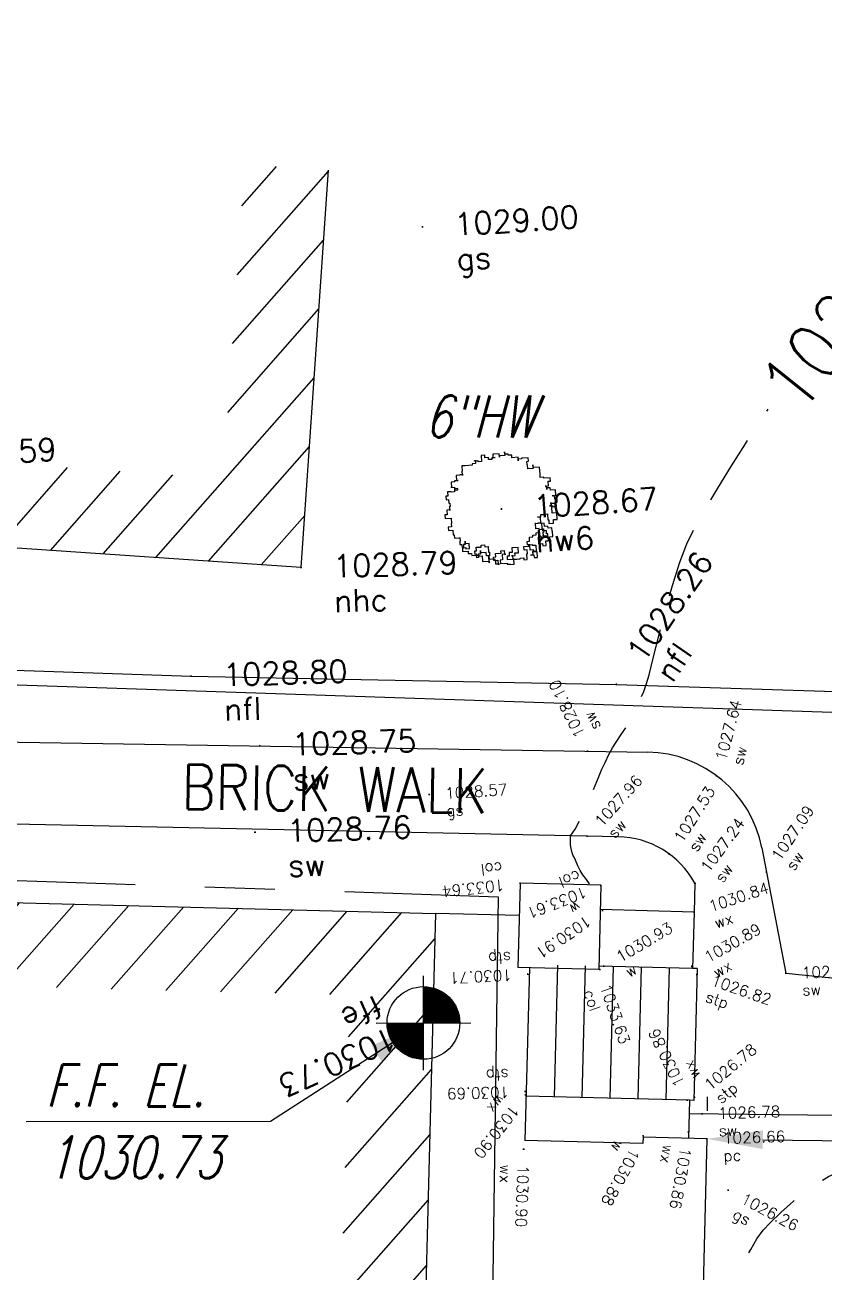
# Model space of a CAD drawing. Extents: x 1086 to 1385, y 787 to 1056.
# Drawn here: x 1258.09 to 1286.67, y 892.71 to 937.33 of the extents above; entities that cross this region are included whole.
import ezdxf

# ---------------------------------------------------------------- set-up
doc = ezdxf.new("R2010")
doc.units = 0
doc.header["$LTSCALE"] = 20
doc.header["$MEASUREMENT"] = 0
doc.header["$PDMODE"] = 2
doc.header["$PDSIZE"] = 0.025
for name, pattern in [('CENTER2', [1.125, 0.75, -0.125, 0.125, -0.125]), ('HIDDEN2', [0.1875, 0.125, -0.0625]), ('HIDDENX2', [0.75, 0.5, -0.25])]:
    doc.linetypes.add(name, pattern=pattern)
doc.layers.get('0').update_dxf_attribs({"linetype": 'CONTINUOUS'})
for name, color, linetype in [('BSL', 1, 'CENTER2'), ('CONC', 8, 'CONTINUOUS'), ('CONT-LBLS', 2, 'HIDDENX2'), ('CONT-MNR', 35, 'HIDDEN2'), ('DESC', 2, 'CONTINUOUS'), ('ELEV', 6, 'CONTINUOUS'), ('FNCE', 1, 'FENCELINE3'), ('HATCH', 1, 'CONTINUOUS'), ('HOUSE', 7, 'CONTINUOUS'), ('PL', 5, 'CONTINUOUS'), ('PTS', 2, 'CONTINUOUS'), ('PTS-GS', 6, 'CONTINUOUS'), ('PTS-TREES', 1, 'CONTINUOUS'), ('TEXTM', 2, 'CONTINUOUS'), ('TIES', 6, 'CONTINUOUS'), ('TREE-LBLS', 1, 'CONTINUOUS'), ('TREES', 84, 'CONTINUOUS'), ('WALL', 191, 'CONTINUOUS')]:
    doc.layers.add(name, color=color, linetype=linetype)
doc.styles.add('L100', font='simplex.shx', dxfattribs={"width": 0.85, "height": 2})
doc.styles.add('L60', font='simplex.shx', dxfattribs={"width": 0.75, "oblique": 15, "height": 1.5})
doc.styles.add('L80', font='simplex.shx', dxfattribs={"width": 0.85, "height": 1.6})
doc.styles.add('S6', font='SIMPLEX', dxfattribs={"height": 0.083333})
doc.styles.get("Standard").update_dxf_attribs({"font": 'ROMANS'})
doc.linetypes.add('FENCELINE3', pattern='A,0.09,-0.09,["X",STANDARD,S=0.05,R=0,X=-0.065,Y=-0.017],0', length=0.18)
doc.dimstyles.get("Standard").update_dxf_attribs({"dimtxt": 0.18, "dimasz": 0.18, "dimexe": 0.18, "dimexo": 0.0625, "dimgap": 0.09, "dimtad": 0, "dimtih": 1, "dimtoh": 1, "dimdec": 4, "dimzin": 0, "dimtxsty": 'STANDARD', "dimcen": 0.09, "dimazin": 3, "dimtfac": 1, "dimtdec": 4, "dimtofl": 0, "dimtmove": 0, "dimatfit": 3, "dimtolj": 1, "dimtzin": 0})
pattern_1 = [(48.65011, (-3558.6514, -1556.3679), (-1.1260337, 0.9909834), [])]

# ---------------------------------------------------------------- blocks, each defined once
blk = doc.blocks.new('POINT')
blk.add_point((0, 0))
at = {"layer": 'DESC', "style": 'S6'}
blk.add_attdef('DESC', (0.1191, -0.1698), '', height=0.0833, dxfattribs=at)
at = {"layer": 'ELEV', "style": 'S6'}
blk.add_attdef('ELEV', (0.1191, -0.0403), '', height=0.0833, dxfattribs=at)
blk = doc.blocks.new('CG_T30')
for p, q in [((-0.0516, 0.113), (-0.0516, 0.1053)), ((-0.03, 0.1225), (-0.0378, 0.1225)), ((-0.0378, 0.1225), (-0.0378, 0.1087)), ((-0.03, 0.1165), (-0.03, 0.1225)), ((-0.0223, 0.1165), (-0.03, 0.1165)), ((-0.0223, 0.1121), (-0.0223, 0.1165)), ((-0.0145, 0.1121), (-0.0223, 0.1121)), ((-0.0068, 0.1156), (-0.0145, 0.1156)), ((-0.0145, 0.1156), (-0.0145, 0.1121)), ((0.0027, 0.1233), (-0.012, 0.1233)), ((-0.012, 0.1233), (-0.012, 0.1233)), ((-0.012, 0.1233), (-0.012, 0.1156)), ((-0.012, 0.1156), (-0.0068, 0.1156)), ((0.0027, 0.1156), (0.0027, 0.1233)), ((0.0148, 0.119), (0.0027, 0.119)), ((0.0027, 0.119), (0.0027, 0.1156)), ((0.0148, 0.1217), (0.0148, 0.1268)), ((0.0148, 0.1268), (0.0148, 0.119)), ((0.0226, 0.1217), (0.0148, 0.1217)), ((0.0226, 0.119), (0.0226, 0.1217)), ((0.0303, 0.119), (0.0226, 0.119)), ((0.0303, 0.113), (0.0303, 0.119)), ((0.0441, 0.113), (0.0303, 0.113)), ((0.0441, 0.1053), (0.0441, 0.113)), ((-0.0826, 0.0897), (-0.0835, 0.0897)), ((-0.0835, 0.0897), (-0.0835, 0.0819)), ((-0.0749, 0.1017), (-0.0826, 0.1017)), ((-0.0826, 0.1017), (-0.0826, 0.0897)), ((-0.0671, 0.1017), (-0.0749, 0.1017)), ((-0.0749, 0.1017), (-0.0749, 0.1017)), ((-0.0594, 0.1017), (-0.0671, 0.1017)), ((-0.0671, 0.1017), (-0.0671, 0.1017)), ((-0.0516, 0.1053), (-0.0594, 0.1053)), ((-0.0594, 0.1053), (-0.0594, 0.1017)), ((-0.0534, 0.1113), (-0.0542, 0.1113)), ((-0.0542, 0.1113), (-0.0542, 0.1113)), ((-0.0534, 0.1104), (-0.0534, 0.1113)), ((-0.0455, 0.1104), (-0.0534, 0.1104)), ((-0.0516, 0.1053), (-0.0516, 0.1053)), ((-0.0455, 0.1087), (-0.0455, 0.1104)), ((-0.0378, 0.1087), (-0.0455, 0.1087)), ((-0.0378, 0.1087), (-0.0378, 0.1087)), ((0.0518, 0.1087), (0.0441, 0.1087)), ((0.0441, 0.1087), (0.0441, 0.1053)), ((0.0665, 0.1104), (0.0518, 0.1104)), ((0.0518, 0.1104), (0.0518, 0.1087)), ((0.0631, 0.0949), (0.0631, 0.1026)), ((0.0631, 0.1026), (0.0665, 0.1026)), ((0.0639, 0.0949), (0.0631, 0.0949)), ((0.0639, 0.0862), (0.0639, 0.0949)), ((0.076, 0.0862), (0.0639, 0.0862)), ((0.0665, 0.1026), (0.0665, 0.1104)), ((0.076, 0.088), (0.076, 0.094)), ((0.076, 0.094), (0.076, 0.0862)), ((0.0907, 0.088), (0.076, 0.088)), ((0.0907, 0.0802), (0.0907, 0.088)), ((-0.1008, 0.0673), (-0.1085, 0.0673)), ((-0.1085, 0.0673), (-0.1085, 0.0552)), ((-0.093, 0.0698), (-0.1008, 0.0698)), ((-0.1008, 0.0698), (-0.1008, 0.0673)), ((-0.0887, 0.0811), (-0.0964, 0.0811)), ((-0.0964, 0.0811), (-0.0964, 0.0698)), ((-0.0964, 0.0698), (-0.093, 0.0698)), ((-0.0809, 0.0819), (-0.0887, 0.0819)), ((-0.0887, 0.0819), (-0.0887, 0.0811)), ((-0.0835, 0.0819), (-0.0809, 0.0819)), ((0.0907, 0.0725), (0.0907, 0.0802)), ((0.0907, 0.0802), (0.0907, 0.0802)), ((0.0907, 0.0647), (0.0907, 0.0725)), ((0.0907, 0.0725), (0.0907, 0.0725)), ((0.0984, 0.0647), (0.0907, 0.0647)), ((0.0907, 0.0647), (0.0907, 0.0647)), ((0.0984, 0.0629), (0.0984, 0.0647)), ((0.1131, 0.0629), (0.0984, 0.0629)), ((0.1131, 0.0552), (0.1131, 0.0629)), ((-0.118, 0.0362), (-0.1223, 0.0362)), ((-0.1223, 0.0362), (-0.1223, 0.0284)), ((-0.1223, 0.0284), (-0.1171, 0.0284)), ((-0.1102, 0.0457), (-0.118, 0.0457)), ((-0.118, 0.0457), (-0.118, 0.0362)), ((-0.1171, 0.0284), (-0.1171, 0.0206)), ((-0.1085, 0.0552), (-0.1102, 0.0552)), ((-0.1102, 0.0552), (-0.1024, 0.0552)), ((-0.1102, 0.0448), (-0.1102, 0.0457)), ((-0.1024, 0.0448), (-0.1102, 0.0448)), ((-0.1024, 0.0552), (-0.1024, 0.0491)), ((-0.0947, 0.0517), (-0.1024, 0.0517)), ((-0.1024, 0.0517), (-0.1024, 0.0448)), ((-0.1024, 0.0491), (-0.0947, 0.0491)), ((-0.0947, 0.0491), (-0.0947, 0.0517)), ((0.1036, 0.0448), (0.1001, 0.0448)), ((0.1001, 0.0448), (0.1079, 0.0448)), ((0.1036, 0.037), (0.1036, 0.0448)), ((0.1114, 0.0406), (0.1036, 0.0406)), ((0.1036, 0.0406), (0.1036, 0.037)), ((0.1079, 0.0448), (0.1079, 0.0552)), ((0.1079, 0.0552), (0.1131, 0.0552)), ((0.1114, 0.0354), (0.1114, 0.0406)), ((0.1226, 0.0354), (0.1114, 0.0354)), ((0.1226, 0.0224), (0.1226, 0.0354)), ((-0.1145, 0.0051), (-0.1223, 0.0051)), ((-0.1223, 0.0051), (-0.1223, -0.0052)), ((-0.1171, 0.0206), (-0.1145, 0.0206)), ((-0.1145, 0.0129), (-0.1163, 0.0129)), ((-0.1163, 0.0129), (-0.1163, 0.0051)), ((-0.1163, 0.0051), (-0.1145, 0.0051)), ((-0.1145, 0.0206), (-0.1145, 0.0129)), ((0.1105, 0), (0.1071, 0)), ((0.1071, 0), (0.1148, 0)), ((0.1105, 0.0051), (0.1105, 0.0078)), ((0.1105, 0.0078), (0.1105, 0)), ((0.1182, 0.0051), (0.1105, 0.0051)), ((0.1123, -0.0026), (0.1123, 0.0051)), ((0.1123, 0.0051), (0.1182, 0.0051)), ((0.12, 0.0224), (0.1148, 0.0224)), ((0.1148, 0.0224), (0.1226, 0.0224)), ((0.1148, 0), (0.1148, -0.0026)), ((0.12, 0.0146), (0.12, 0.0224)), ((0.1251, 0.0146), (0.12, 0.0146)), ((0.1226, -0.0026), (0.1226, 0.0069)), ((0.1226, 0.0069), (0.1251, 0.0069)), ((0.1251, 0.0069), (0.1251, 0.0146)), ((-0.1223, -0.0052), (-0.1275, -0.0052)), ((-0.1275, -0.0052), (-0.1275, -0.013)), ((-0.1275, -0.013), (-0.1137, -0.013)), ((-0.1137, -0.025), (-0.1145, -0.025)), ((-0.1145, -0.025), (-0.1145, -0.0328)), ((-0.1137, -0.013), (-0.1137, -0.025)), ((0.0855, -0.0234), (0.0786, -0.0234)), ((0.0786, -0.0234), (0.0864, -0.0234)), ((0.0855, -0.038), (0.0855, -0.0234)), ((0.0864, -0.0234), (0.0864, -0.0182)), ((0.0864, -0.0182), (0.0941, -0.0182)), ((0.0941, -0.0182), (0.0941, -0.0173)), ((0.0941, -0.0173), (0.1019, -0.0173)), ((0.1019, -0.0173), (0.1019, -0.0311)), ((0.1123, -0.0164), (0.1123, -0.0026)), ((0.1123, -0.0026), (0.1123, -0.0026)), ((0.1226, -0.0164), (0.1123, -0.0164)), ((0.1148, -0.0026), (0.1226, -0.0026)), ((0.1226, -0.0311), (0.1226, -0.0164)), ((-0.1145, -0.0328), (-0.1215, -0.0328)), ((-0.1215, -0.0328), (-0.1215, -0.0406)), ((-0.1215, -0.0406), (-0.112, -0.0406)), ((-0.112, -0.0406), (-0.112, -0.0509)), ((-0.112, -0.0509), (-0.1094, -0.0509)), ((-0.1094, -0.0509), (-0.1094, -0.0587)), ((0.0734, -0.0371), (0.0717, -0.0371)), ((0.0717, -0.0371), (0.0795, -0.0371)), ((0.0734, -0.0492), (0.0734, -0.0371)), ((0.0812, -0.0492), (0.0734, -0.0492)), ((0.0795, -0.0371), (0.0795, -0.0363)), ((0.0795, -0.0363), (0.0872, -0.0363)), ((0.0812, -0.0518), (0.0812, -0.0492)), ((0.0889, -0.0518), (0.0812, -0.0518)), ((0.0932, -0.038), (0.0855, -0.038)), ((0.0872, -0.0363), (0.0872, -0.0501)), ((0.0872, -0.0501), (0.0907, -0.0501)), ((0.0889, -0.0544), (0.0889, -0.0518)), ((0.0967, -0.0544), (0.0889, -0.0544)), ((0.0907, -0.0501), (0.0907, -0.0578)), ((0.0932, -0.0449), (0.0932, -0.038)), ((0.101, -0.0449), (0.0932, -0.0449)), ((0.0967, -0.0621), (0.0967, -0.0544)), ((0.0967, -0.0544), (0.0967, -0.0544)), ((0.101, -0.0492), (0.101, -0.0449)), ((0.1096, -0.0492), (0.101, -0.0492)), ((0.1019, -0.0311), (0.1036, -0.0311)), ((0.1036, -0.0311), (0.1036, -0.0389)), ((0.1036, -0.0389), (0.1139, -0.0389)), ((0.1096, -0.0569), (0.1096, -0.0492)), ((0.1139, -0.0389), (0.1139, -0.0311)), ((0.1139, -0.0311), (0.1226, -0.0311)), ((0.1139, -0.0389), (0.1139, -0.0389)), ((-0.1094, -0.0587), (-0.0973, -0.0587)), ((-0.0973, -0.0656), (-0.0981, -0.0656)), ((-0.0981, -0.0656), (-0.0981, -0.0733)), ((-0.0981, -0.0733), (-0.0939, -0.0733)), ((-0.0973, -0.0587), (-0.0973, -0.0578)), ((-0.0973, -0.0578), (-0.0973, -0.0656)), ((-0.0939, -0.0733), (-0.0939, -0.0812)), ((-0.0939, -0.0812), (-0.0853, -0.0812)), ((-0.0904, -0.082), (-0.093, -0.082)), ((-0.093, -0.082), (-0.093, -0.0897)), ((-0.0861, -0.0742), (-0.0904, -0.0742)), ((-0.0904, -0.0742), (-0.0904, -0.082)), ((-0.0861, -0.0725), (-0.0861, -0.0665)), ((-0.0861, -0.0665), (-0.0861, -0.0742)), ((-0.0775, -0.0725), (-0.0861, -0.0725)), ((-0.0853, -0.0812), (-0.0853, -0.0837)), ((-0.0775, -0.0837), (-0.0775, -0.0725)), ((-0.0619, -0.0897), (-0.0619, -0.082)), ((-0.0619, -0.082), (-0.0507, -0.082)), ((-0.0507, -0.082), (-0.0507, -0.0777)), ((-0.0507, -0.0777), (-0.043, -0.0777)), ((-0.043, -0.0777), (-0.043, -0.082)), ((-0.043, -0.082), (-0.0352, -0.082)), ((-0.0352, -0.082), (-0.0352, -0.0949)), ((0.0527, -0.0837), (0.0527, -0.076)), ((0.0527, -0.076), (0.0579, -0.076)), ((0.0579, -0.076), (0.0579, -0.0665)), ((0.0579, -0.0665), (0.0579, -0.0665)), ((0.0579, -0.0665), (0.0657, -0.0665)), ((0.0657, -0.0665), (0.0657, -0.063)), ((0.0657, -0.063), (0.0734, -0.063)), ((0.0734, -0.063), (0.0734, -0.0578)), ((0.0734, -0.0578), (0.0812, -0.0578)), ((0.0855, -0.0682), (0.0777, -0.0682)), ((0.0777, -0.0682), (0.0777, -0.0829)), ((0.0777, -0.0829), (0.0864, -0.0829)), ((0.0812, -0.0578), (0.0812, -0.0682)), ((0.0812, -0.0682), (0.0855, -0.0682)), ((0.0864, -0.0829), (0.0864, -0.0881)), ((0.0889, -0.0656), (0.0872, -0.0656)), ((0.0872, -0.0656), (0.095, -0.0656)), ((0.0907, -0.0578), (0.0889, -0.0578)), ((0.0889, -0.0578), (0.0889, -0.0656)), ((0.0941, -0.0881), (0.0941, -0.0777)), ((0.0941, -0.0777), (0.1001, -0.0777)), ((0.095, -0.0656), (0.095, -0.069)), ((0.095, -0.069), (0.1027, -0.069)), ((0.0993, -0.0621), (0.0967, -0.0621)), ((0.0993, -0.0699), (0.0993, -0.0621)), ((0.1001, -0.0699), (0.0993, -0.0699)), ((0.1001, -0.0777), (0.1001, -0.0699)), ((0.1027, -0.069), (0.1027, -0.069)), ((0.1027, -0.069), (0.1105, -0.069)), ((0.1105, -0.0569), (0.1096, -0.0569)), ((0.1105, -0.069), (0.1105, -0.0569)), ((-0.093, -0.0897), (-0.0809, -0.0897)), ((-0.0853, -0.0837), (-0.0775, -0.0837)), ((-0.0809, -0.0897), (-0.0809, -0.0949)), ((-0.0809, -0.0949), (-0.0732, -0.0949)), ((-0.0732, -0.0949), (-0.0732, -0.0993)), ((-0.0732, -0.0993), (-0.0654, -0.0993)), ((-0.0654, -0.0975), (-0.0654, -0.0897)), ((-0.0654, -0.0897), (-0.0619, -0.0897)), ((-0.0619, -0.0975), (-0.0654, -0.0975)), ((-0.0654, -0.0993), (-0.0654, -0.1001)), ((-0.0654, -0.1001), (-0.0576, -0.1001)), ((-0.0619, -0.1053), (-0.0619, -0.0975)), ((-0.0585, -0.1053), (-0.0619, -0.1053)), ((-0.0534, -0.0975), (-0.0585, -0.0975)), ((-0.0585, -0.0975), (-0.0585, -0.1053)), ((-0.0576, -0.1001), (-0.0576, -0.1018)), ((-0.0576, -0.1018), (-0.0498, -0.1018)), ((-0.0534, -0.0949), (-0.0534, -0.0897)), ((-0.0534, -0.0897), (-0.0534, -0.0975)), ((-0.0404, -0.0949), (-0.0534, -0.0949)), ((-0.0498, -0.1018), (-0.0498, -0.1148)), ((-0.0404, -0.1027), (-0.0404, -0.0949)), ((-0.0343, -0.1027), (-0.0404, -0.1027)), ((-0.0335, -0.1027), (-0.0361, -0.1027)), ((-0.0361, -0.1027), (-0.0361, -0.1105)), ((-0.0361, -0.1105), (-0.0231, -0.1105)), ((-0.0352, -0.0949), (-0.0335, -0.0949)), ((-0.0352, -0.1182), (-0.0352, -0.1105)), ((-0.0352, -0.1105), (-0.0343, -0.1105)), ((-0.0343, -0.1105), (-0.0343, -0.1027)), ((-0.0335, -0.0949), (-0.0335, -0.1027)), ((-0.0249, -0.1139), (-0.0249, -0.1061)), ((-0.0249, -0.1061), (-0.0197, -0.1061)), ((-0.0231, -0.1105), (-0.0231, -0.1139)), ((-0.0197, -0.1061), (-0.0197, -0.0984)), ((-0.0197, -0.0984), (-0.0076, -0.0984)), ((-0.0076, -0.0984), (-0.0076, -0.0933)), ((-0.0076, -0.0933), (0.0001, -0.0933)), ((0.0027, -0.1018), (-0.005, -0.1018)), ((-0.005, -0.1018), (-0.005, -0.1139)), ((0.0001, -0.0933), (0.0001, -0.1018)), ((0.0001, -0.1018), (0.0027, -0.1018)), ((0.0105, -0.1061), (0.0053, -0.1061)), ((0.0053, -0.1061), (0.0053, -0.1139)), ((0.0174, -0.0984), (0.0105, -0.0984)), ((0.0105, -0.0984), (0.0105, -0.1061)), ((0.0183, -0.1061), (0.0156, -0.1061)), ((0.0156, -0.1061), (0.0234, -0.1061)), ((0.0312, -0.0881), (0.0174, -0.0881)), ((0.0174, -0.0881), (0.0174, -0.0984)), ((0.0183, -0.1139), (0.0183, -0.1061)), ((0.0234, -0.1061), (0.0234, -0.1001)), ((0.0234, -0.1001), (0.0312, -0.1001)), ((0.0312, -0.1001), (0.0312, -0.0881)), ((0.0441, -0.0949), (0.0441, -0.0872)), ((0.0441, -0.0872), (0.0553, -0.0872)), ((0.051, -0.0949), (0.0441, -0.0949)), ((0.0501, -0.1165), (0.0501, -0.1036)), ((0.0501, -0.1036), (0.051, -0.1036)), ((0.051, -0.1036), (0.051, -0.0949)), ((0.0579, -0.0837), (0.0527, -0.0837)), ((0.0553, -0.0872), (0.0553, -0.0837)), ((0.0553, -0.0837), (0.0631, -0.0837)), ((0.0579, -0.0958), (0.0579, -0.0837)), ((0.0657, -0.0958), (0.0579, -0.0958)), ((0.0631, -0.107), (0.0579, -0.107)), ((0.0579, -0.107), (0.0657, -0.107)), ((0.0631, -0.0837), (0.0631, -0.0854)), ((0.0631, -0.0854), (0.0709, -0.0854)), ((0.0709, -0.0993), (0.0631, -0.0993)), ((0.0631, -0.0993), (0.0631, -0.107)), ((0.0657, -0.101), (0.0657, -0.0958)), ((0.0734, -0.101), (0.0657, -0.101)), ((0.0657, -0.107), (0.0657, -0.1131)), ((0.0709, -0.0854), (0.0709, -0.0993)), ((0.0734, -0.1131), (0.0734, -0.101)), ((0.0734, -0.101), (0.0734, -0.101)), ((0.0864, -0.0881), (0.0941, -0.0881)), ((-0.0498, -0.1148), (-0.0352, -0.1148)), ((-0.0352, -0.1148), (-0.0352, -0.1182)), ((-0.0206, -0.1139), (-0.0249, -0.1139)), ((-0.0231, -0.1139), (-0.0154, -0.1139)), ((-0.0206, -0.1225), (-0.0206, -0.1139)), ((-0.0128, -0.1225), (-0.0206, -0.1225)), ((-0.0154, -0.1139), (-0.0154, -0.1225)), ((-0.0154, -0.1225), (-0.0128, -0.1225)), ((-0.005, -0.1139), (-0.0102, -0.1139)), ((-0.0102, -0.1139), (-0.0102, -0.1217)), ((-0.0102, -0.1217), (0.0044, -0.1217)), ((0.0044, -0.1217), (0.0044, -0.1243)), ((0.0044, -0.1243), (0.0122, -0.1243)), ((0.0053, -0.1139), (0.0183, -0.1139)), ((0.0122, -0.1243), (0.0122, -0.1252)), ((0.0122, -0.1252), (0.0199, -0.1252)), ((0.0199, -0.1139), (0.0183, -0.1139)), ((0.0183, -0.1139), (0.0183, -0.1139)), ((0.0183, -0.1139), (0.0269, -0.1139)), ((0.0199, -0.1252), (0.0199, -0.1139)), ((0.0269, -0.1139), (0.0269, -0.1139)), ((0.0269, -0.1139), (0.0346, -0.1139)), ((0.0346, -0.1139), (0.0346, -0.1122)), ((0.0346, -0.1122), (0.0424, -0.1122)), ((0.0424, -0.1122), (0.0424, -0.1165)), ((0.0424, -0.1165), (0.0501, -0.1165)), ((0.0657, -0.1131), (0.0734, -0.1131))]:
    blk.add_line(p, q)
blk = doc.blocks.new('BM')
for p, q in [((0, -0.13), (0, 0.13)), ((-0.13, 0), (0.13, 0))]:
    blk.add_line(p, q)
at = {"const_width": 0.1}
for points in [[(0.05, 0, 0.414214), (0, 0.05, 1)], [(-0.05, 0, 0.414214), (0, -0.05, 1)]]:
    blk.add_lwpolyline(points, format="xyb", dxfattribs=at)
blk.add_circle((0, 0), 0.1)

msp = doc.modelspace()

# ---------------------------------------------------------------- hatches: boundary and pattern name
at = {"layer": 'HATCH'}
h = msp.add_hatch(dxfattribs=at)
h.set_pattern_fill('ANSI31', color=256, scale=12, angle=3.6501, style=0)
h.set_pattern_definition(pattern_1)
h.paths.add_polyline_path([(1265.95, 932.342), (1268.943, 932.136), (1267.965, 917.918), (1231.009, 920.461), (1231.136, 922.313), (1218.731, 923.166), (1219.142, 929.133), (1213.574, 929.516), (1214.112, 937.334), (1217.105, 937.128), (1216.773, 932.303), (1222.34, 931.92), (1221.93, 925.953), (1234.335, 925.1), (1234.208, 923.248), (1265.178, 921.117)])
h = msp.add_hatch(dxfattribs=at)
h.set_pattern_fill('ANSI31', color=256, scale=12, angle=3.6501, style=0)
h.set_pattern_definition(pattern_1)
h.paths.add_polyline_path([(1249.875, 903.127), (1269.692, 902.622), (1269.019, 876.249), (1237.128, 877.062), (1237.516, 892.288), (1227.866, 892.534), (1228.069, 900.497), (1249.793, 899.943)], flags=16)
h.paths.add_polyline_path([(1246.952, 906.203), (1272.767, 905.544), (1271.941, 873.173), (1234.052, 874.14), (1234.441, 889.365), (1224.79, 889.612), (1225.146, 903.573), (1246.871, 903.018)])

# ---------------------------------------------------------------- linework, layer by layer
at = {"layer": 'BSL'}
for p, q in [((1157.086, 910.092), (1275.014, 906.144)), ((1275.014, 906.144), (1274.61, 878.151))]:
    msp.add_line(p, q, dxfattribs=at)
at = {"layer": 'CONC'}
for p, q in [((1248.23, 911.832), (1280.364, 911.314)), ((1279.301, 908.29), (1248.347, 908.935)), ((1284.443, 907.887), (1285.301, 903.403)), ((1282.054, 906.627), (1282.027, 905.594)), ((1282.129, 903.569), (1281.97, 903.573)), ((1282.129, 903.569), (1282.009, 898.857)), ((1282.009, 898.857), (1281.852, 898.861))]:
    msp.add_line(p, q, dxfattribs=at)
at = {"layer": 'CONC', "color": 1}
for p, q in [((1277.131, 903.697), (1277.011, 898.985)), ((1278.131, 903.671), (1278.01, 898.959)), ((1279.13, 903.646), (1279.01, 898.934)), ((1280.13, 903.62), (1280.01, 898.908)), ((1281.13, 903.594), (1281.009, 898.883))]:
    msp.add_line(p, q, dxfattribs=at)
at = {"layer": 'CONC'}
for points in [[(1285.301, 903.403), (1289.17, 903.012), (1293.872, 903.198)], [(1293.574, 898.022), (1289.263, 898.295), (1281.839, 898.375)]]:
    msp.add_lwpolyline(points, dxfattribs=at)
for centre, radius, start, end in [((1280.296, 907.093), 4.222, 10.8413, 89.0771), ((1279.234, 905.07), 3.221, 28.9054, 88.8068)]:
    msp.add_arc(centre, radius, start, end, dxfattribs=at)
at = {"layer": 'CONT-MNR', "flags": 128}
for points, elevation in [([(1282.293, 890.061), (1282.295, 890.065), (1282.45, 890.305), (1282.634, 890.582), (1282.813, 890.861), (1282.957, 891.107), (1283.105, 891.438), (1283.297, 891.912), (1283.497, 892.403), (1283.668, 892.79), (1283.84, 893.129), (1284.047, 893.518), (1284.271, 893.898), (1284.488, 894.207), (1284.741, 894.477), (1285.125, 894.844), (1285.575, 895.244), (1286.026, 895.616), (1286.414, 895.898), (1286.832, 896.127), (1287.358, 896.366), (1287.901, 896.593), (1288.372, 896.79), (1288.684, 896.935), (1288.997, 897.124), (1289.367, 897.365), (1289.696, 897.591), (1289.885, 897.734), (1290.006, 897.879), (1290.13, 898.055), (1290.249, 898.201), (1290.406, 898.322), (1290.602, 898.453), (1290.767, 898.578), (1290.967, 898.793), (1291.342, 899.214), (1291.782, 899.716), (1292.178, 900.172), (1292.419, 900.455), (1292.609, 900.688), (1292.83, 900.967), (1293.039, 901.236), (1293.194, 901.439), (1293.392, 901.714), (1293.61, 902.027), (1293.735, 902.211), (1293.804, 902.337), (1293.867, 902.466), (1293.943, 902.652), (1294.054, 902.938), (1294.12, 903.121), (1294.142, 903.245), (1294.154, 903.37), (1294.147, 903.497), (1294.133, 903.689), (1294.122, 903.86), (1294.127, 904.089), (1294.135, 904.395), (1294.124, 904.598), (1294.035, 904.75), (1293.924, 904.892), (1293.81, 905.016), (1293.605, 905.234), (1293.385, 905.484), (1293.227, 905.707), (1293.123, 905.973), (1292.991, 906.397), (1292.857, 906.87), (1292.745, 907.286), (1292.68, 907.536), (1292.605, 907.797), (1292.529, 908.096), (1292.501, 908.362), (1292.558, 908.657), (1292.687, 909.112), (1292.864, 909.582), (1293.063, 909.926), (1293.336, 910.145), (1293.704, 910.336), (1294.09, 910.506), (1294.417, 910.656), (1294.705, 910.809), (1295.093, 911.016), (1295.524, 911.241), (1295.938, 911.45), (1296.278, 911.607), (1296.614, 911.74), (1297.017, 911.888), (1297.435, 912.03), (1297.814, 912.151), (1298.098, 912.23), (1298.446, 912.297), (1298.869, 912.359), (1299.255, 912.407), (1299.494, 912.432), (1299.699, 912.444), (1299.933, 912.449), (1300.138, 912.446), (1300.437, 912.41), (1301.054, 912.329), (1301.826, 912.225), (1302.588, 912.124), (1303.179, 912.049), (1303.434, 912.024), (1303.546, 912.085), (1303.635, 912.177), (1303.664, 912.324), (1303.698, 912.609), (1303.728, 912.935), (1303.745, 913.203), (1303.743, 913.448), (1303.729, 913.741), (1303.715, 914.036), (1303.711, 914.289), (1303.726, 914.559), (1303.759, 914.972), (1303.8, 915.452), (1303.839, 915.925), (1303.867, 916.315), (1303.891, 916.774), (1303.919, 917.41), (1303.946, 918.091), (1303.969, 918.681), (1303.983, 919.046), (1303.991, 919.346), (1304, 919.695), (1304.008, 920.043), (1304.012, 920.343), (1304.013, 920.692), (1304.012, 921.252), (1304.01, 921.913), (1304.008, 922.566), (1304.006, 923.102), (1304.003, 923.553), (1303.999, 924.225), (1303.994, 925.043), (1303.989, 925.934), (1303.985, 926.823), (1303.983, 927.636), (1303.983, 928.299), (1303.988, 928.916), (1303.996, 929.619), (1304.006, 930.375), (1304.017, 931.147), (1304.029, 931.902), (1304.039, 932.605), (1304.048, 933.223), (1304.048, 933.223)], 1026), ([(1278.285, 906.605), (1278.285, 906.605), (1278.173, 906.756), (1278.046, 906.928), (1277.947, 907.077), (1277.862, 907.252), (1277.775, 907.452), (1277.731, 907.556), (1277.697, 907.606), (1277.66, 907.716), (1277.619, 907.869), (1277.605, 908.002), (1277.596, 908.186), (1277.605, 908.32), (1277.681, 908.444), (1277.77, 908.562), (1277.853, 908.718), (1277.98, 908.971), (1278.089, 909.197), (1278.209, 909.476), (1278.403, 909.938), (1278.599, 910.405), (1278.727, 910.704), (1278.841, 910.949), (1278.975, 911.226), (1279.1, 911.465), (1279.236, 911.678), (1279.439, 911.977), (1279.652, 912.296), (1279.818, 912.571), (1279.949, 912.842), (1280.089, 913.163), (1280.22, 913.488), (1280.325, 913.771), (1280.412, 914.084), (1280.563, 914.683), (1280.763, 915.476), (1280.997, 916.372), (1281.252, 917.28), (1281.511, 918.109), (1281.76, 918.768), (1282.033, 919.323), (1282.414, 920.004), (1282.867, 920.766), (1283.359, 921.561), (1283.857, 922.342), (1284.326, 923.063), (1284.669, 923.582)], 1028)]:
    msp.add_lwpolyline(points, dxfattribs=dict(at, elevation=elevation))
at = {"layer": 'FNCE'}
msp.add_lwpolyline([(1248.226, 914.569), (1264.028, 914.034), (1279.25, 913.741), (1294.133, 913.262), (1302.243, 913.013), (1302.126, 931.764)], dxfattribs=at)
at = {"layer": 'HOUSE'}
for p, q in [((1267.965, 917.918), (1268.943, 932.136)), ((1267.965, 917.918), (1231.009, 920.461)), ((1246.952, 906.203), (1272.767, 905.544)), ((1272.767, 905.544), (1271.941, 873.173))]:
    msp.add_line(p, q, dxfattribs=at)
at = {"layer": 'HOUSE', "color": 3}
for p, q in [((1275.767, 905.468), (1272.767, 905.544)), ((1276.131, 903.602), (1275.973, 897.416)), ((1280.189, 897.308), (1275.973, 897.416)), ((1280.195, 897.536), (1280.189, 897.308)), ((1282.482, 897.478), (1280.195, 897.536)), ((1282.482, 897.478), (1281.953, 876.719))]:
    msp.add_line(p, q, dxfattribs=at)
at = {"layer": 'PL'}
msp.add_line((1155.188, 917.16), (1305.104, 912.141), dxfattribs=at)
at = {"layer": 'TIES'}
for p, q in [((1282.497, 898.478), (1282.504, 898.978)), ((1284.482, 897.449), (1304.887, 897.155))]:
    msp.add_line(p, q, dxfattribs=at)
msp.add_solid([(1284.487, 897.782), (1284.477, 897.116), (1282.482, 897.478)], dxfattribs=at)
at = {"layer": 'WALL'}
for p, q in [((1275.797, 906.631), (1275.72, 903.612)), ((1278.691, 906.557), (1275.797, 906.631)), ((1278.691, 906.557), (1278.614, 903.538)), ((1282.022, 905.594), (1278.668, 905.68)), ((1282.022, 905.594), (1281.97, 903.573)), ((1278.614, 903.538), (1275.72, 903.612)), ((1281.97, 903.573), (1278.617, 903.659)), ((1281.852, 898.861), (1275.995, 899.011)), ((1281.852, 898.861), (1281.817, 897.495))]:
    msp.add_line(p, q, dxfattribs=at)

# ---------------------------------------------------------------- block references
at = {"layer": 'PTS'}
ref = msp.add_blockref('POINT', (1267.965, 917.918), dxfattribs=dict(at, xscale=9.6, yscale=9.6, zscale=9.6, rotation=1.78283024572904))
ref.add_attrib('ELEV', '1028.79', (1269.119, 917.567), dxfattribs={"layer": 'ELEV', "height": 0.8, "rotation": 1.7828, "style": 'S6'})
ref.add_attrib('DESC', 'nhc', (1269.158, 916.325), dxfattribs={"layer": 'DESC', "height": 0.8, "rotation": 1.7828, "style": 'S6'})
ref = msp.add_blockref('POINT', (1279.25, 913.741), dxfattribs=dict(at, xscale=9.6, yscale=9.6, zscale=9.6, rotation=55.44732030013521))
ref.add_attrib('ELEV', '1028.26', (1280.217, 914.463), dxfattribs={"layer": 'ELEV', "height": 0.8, "rotation": 55.4473, "style": 'S6'})
ref.add_attrib('DESC', 'nfl', (1281.241, 913.758), dxfattribs={"layer": 'DESC', "height": 0.8, "rotation": 55.4473, "style": 'S6'})
ref = msp.add_blockref('POINT', (1264.028, 914.034), dxfattribs=dict(at, xscale=9.6, yscale=9.6, zscale=9.6, rotation=1.78283024572904))
ref.add_attrib('ELEV', '1028.80', (1265.182, 913.682), dxfattribs={"layer": 'ELEV', "height": 0.8, "rotation": 1.7828, "style": 'S6'})
ref.add_attrib('DESC', 'nfl', (1265.221, 912.44), dxfattribs={"layer": 'DESC', "height": 0.8, "rotation": 1.7828, "style": 'S6'})
ref = msp.add_blockref('POINT', (1278.215, 911.349), dxfattribs=dict(at, xscale=4.8, yscale=4.8, zscale=4.8, rotation=115.8417987998046))
ref.add_attrib('ELEV', '1028.10', (1278.14, 911.948), dxfattribs={"layer": 'ELEV', "height": 0.4, "rotation": 115.8418, "style": 'S6'})
ref.add_attrib('DESC', 'sw', (1278.699, 912.219), dxfattribs={"layer": 'DESC', "height": 0.4, "rotation": 115.8418, "style": 'S6'})
ref = msp.add_blockref('POINT', (1282.826, 910.473), dxfattribs=dict(at, xscale=4.8, yscale=4.8, zscale=4.8, rotation=75.10419193519836))
ref.add_attrib('ELEV', '1027.64', (1283.16, 910.976), dxfattribs={"layer": 'ELEV', "height": 0.4, "rotation": 75.1042, "style": 'S6'})
ref.add_attrib('DESC', 'sw', (1283.76, 910.816), dxfattribs={"layer": 'DESC', "height": 0.4, "rotation": 75.1042, "style": 'S6'})
ref = msp.add_blockref('POINT', (1266.492, 911.546), dxfattribs=dict(at, xscale=9.6, yscale=9.6, zscale=9.6, rotation=1.78283024572904))
ref.add_attrib('ELEV', '1028.75', (1267.647, 911.195), dxfattribs={"layer": 'ELEV', "height": 0.8, "rotation": 1.7828, "style": 'S6'})
ref.add_attrib('DESC', 'sw', (1267.686, 909.953), dxfattribs={"layer": 'DESC', "height": 0.8, "rotation": 1.7828, "style": 'S6'})
ref = msp.add_blockref('POINT', (1278.199, 908.313), dxfattribs=dict(at, xscale=4.8, yscale=4.8, zscale=4.8, rotation=48.30663648197596))
ref.add_attrib('ELEV', '1027.96', (1278.724, 908.612), dxfattribs={"layer": 'ELEV', "height": 0.4, "rotation": 48.3066, "style": 'S6'})
ref.add_attrib('DESC', 'sw', (1279.188, 908.198), dxfattribs={"layer": 'DESC', "height": 0.4, "rotation": 48.3066, "style": 'S6'})
ref = msp.add_blockref('POINT', (1281.136, 907.67), dxfattribs=dict(at, xscale=4.8, yscale=4.8, zscale=4.8, rotation=57.51550207502981))
ref.add_attrib('ELEV', '1027.53', (1281.606, 908.048), dxfattribs={"layer": 'ELEV', "height": 0.4, "rotation": 57.5155, "style": 'S6'})
ref.add_attrib('DESC', 'sw', (1282.13, 907.714), dxfattribs={"layer": 'DESC', "height": 0.4, "rotation": 57.5155, "style": 'S6'})
ref = msp.add_blockref('POINT', (1266.316, 908.452), dxfattribs=dict(at, xscale=9.6, yscale=9.6, zscale=9.6, rotation=1.78283024572904))
ref.add_attrib('ELEV', '1028.76', (1267.47, 908.101), dxfattribs={"layer": 'ELEV', "height": 0.8, "rotation": 1.7828, "style": 'S6'})
ref.add_attrib('DESC', 'sw', (1267.509, 906.859), dxfattribs={"layer": 'DESC', "height": 0.8, "rotation": 1.7828, "style": 'S6'})
ref = msp.add_blockref('POINT', (1284.608, 907.026), dxfattribs=dict(at, xscale=4.8, yscale=4.8, zscale=4.8, rotation=55.81170904142562))
ref.add_attrib('ELEV', '1027.09', (1285.089, 907.39), dxfattribs={"layer": 'ELEV', "height": 0.4, "rotation": 55.8117, "style": 'S6'})
ref.add_attrib('DESC', 'sw', (1285.603, 907.041), dxfattribs={"layer": 'DESC', "height": 0.4, "rotation": 55.8117, "style": 'S6'})
ref = msp.add_blockref('POINT', (1282.054, 906.627), dxfattribs=dict(at, xscale=4.8, yscale=4.8, zscale=4.8, rotation=53.80373635782001))
ref.add_attrib('ELEV', '1027.24', (1282.548, 906.974), dxfattribs={"layer": 'ELEV', "height": 0.4, "rotation": 53.8037, "style": 'S6'})
ref.add_attrib('DESC', 'sw', (1283.049, 906.607), dxfattribs={"layer": 'DESC', "height": 0.4, "rotation": 53.8037, "style": 'S6'})
ref = msp.add_blockref('POINT', (1275.797, 906.631), dxfattribs=dict(at, xscale=4.8, yscale=4.8, zscale=4.8, rotation=186.1678299793389))
ref.add_attrib('ELEV', '1033.64', (1275.207, 906.762), dxfattribs={"layer": 'ELEV', "height": 0.4, "rotation": 186.1678, "style": 'S6'})
ref.add_attrib('DESC', 'col', (1275.141, 907.38), dxfattribs={"layer": 'DESC', "height": 0.4, "rotation": 186.1678, "style": 'S6'})
ref = msp.add_blockref('POINT', (1278.69, 906.543), dxfattribs=dict(at, xscale=4.8, yscale=4.8, zscale=4.8, rotation=201.0727931605259))
ref.add_attrib('ELEV', '1033.61', (1278.087, 906.518), dxfattribs={"layer": 'ELEV', "height": 0.4, "rotation": 201.0728, "style": 'S6'})
ref.add_attrib('DESC', 'col', (1277.864, 907.097), dxfattribs={"layer": 'DESC', "height": 0.4, "rotation": 201.0728, "style": 'S6'})
ref = msp.add_blockref('POINT', (1282.022, 905.594), dxfattribs=dict(at, xscale=4.8, yscale=4.8, zscale=4.8, rotation=18.41221189578753))
ref.add_attrib('ELEV', '1030.84', (1282.625, 905.591), dxfattribs={"layer": 'ELEV', "height": 0.4, "rotation": 18.4122, "style": 'S6'})
ref.add_attrib('DESC', 'wx', (1282.822, 905.001), dxfattribs={"layer": 'DESC', "height": 0.4, "rotation": 18.4122, "style": 'S6'})
ref = msp.add_blockref('POINT', (1278.741, 905.651), dxfattribs=dict(at, xscale=4.8, yscale=4.8, zscale=4.8, rotation=214.2947916840403))
ref.add_attrib('ELEV', '1030.91', (1278.16, 905.489), dxfattribs={"layer": 'ELEV', "height": 0.4, "rotation": 214.2948, "style": 'S6'})
ref.add_attrib('DESC', 'w', (1277.81, 906.003), dxfattribs={"layer": 'DESC', "height": 0.4, "rotation": 214.2948, "style": 'S6'})
ref = msp.add_blockref('POINT', (1278.796, 903.654), dxfattribs=dict(at, xscale=4.8, yscale=4.8, zscale=4.8, rotation=30.50685094102619))
ref.add_attrib('ELEV', '1030.93', (1279.386, 903.778), dxfattribs={"layer": 'ELEV', "height": 0.4, "rotation": 30.5069, "style": 'S6'})
ref.add_attrib('DESC', 'w', (1279.702, 903.242), dxfattribs={"layer": 'DESC', "height": 0.4, "rotation": 30.5069, "style": 'S6'})
ref = msp.add_blockref('POINT', (1281.94, 903.652), dxfattribs=dict(at, xscale=4.8, yscale=4.8, zscale=4.8, rotation=29.65217612836603))
ref.add_attrib('ELEV', '1030.89', (1282.532, 903.766), dxfattribs={"layer": 'ELEV', "height": 0.4, "rotation": 29.6522, "style": 'S6'})
ref.add_attrib('DESC', 'wx', (1282.84, 903.226), dxfattribs={"layer": 'DESC', "height": 0.4, "rotation": 29.6522, "style": 'S6'})
ref = msp.add_blockref('POINT', (1276.075, 903.375), dxfattribs=dict(at, xscale=4.8, yscale=4.8, zscale=4.8, rotation=182.7604240240534))
ref.add_attrib('ELEV', '1030.71', (1275.495, 903.541), dxfattribs={"layer": 'ELEV', "height": 0.4, "rotation": 182.7604, "style": 'S6'})
ref.add_attrib('DESC', 'stp', (1275.465, 904.162), dxfattribs={"layer": 'DESC', "height": 0.4, "rotation": 182.7604, "style": 'S6'})
ref = msp.add_blockref('POINT', (1285.301, 903.403), dxfattribs=dict(at, xscale=4.8, yscale=4.8, zscale=4.8, rotation=1.78283024572904))
ref.add_attrib('ELEV', '1026.64', (1285.879, 903.228), dxfattribs={"layer": 'ELEV', "height": 0.4, "rotation": 1.7828, "style": 'S6'})
ref.add_attrib('DESC', 'sw', (1285.898, 902.606), dxfattribs={"layer": 'DESC', "height": 0.4, "rotation": 1.7828, "style": 'S6'})
ref = msp.add_blockref('POINT', (1278.649, 903.538), dxfattribs=dict(at, xscale=4.8, yscale=4.8, zscale=4.8, rotation=288.8444866910918))
ref.add_attrib('ELEV', '1033.63', (1278.65, 902.934), dxfattribs={"layer": 'ELEV', "height": 0.4, "rotation": 288.8445, "style": 'S6'})
ref.add_attrib('DESC', 'col', (1278.062, 902.733), dxfattribs={"layer": 'DESC', "height": 0.4, "rotation": 288.8445, "style": 'S6'})
ref = msp.add_blockref('POINT', (1282.124, 903.357), dxfattribs=dict(at, xscale=4.8, yscale=4.8, zscale=4.8, rotation=340.7770455405184))
ref.add_attrib('ELEV', '1026.82', (1282.6, 902.986), dxfattribs={"layer": 'ELEV', "height": 0.4, "rotation": 340.777, "style": 'S6'})
ref.add_attrib('DESC', 'stp', (1282.395, 902.399), dxfattribs={"layer": 'DESC', "height": 0.4, "rotation": 340.777, "style": 'S6'})
ref = msp.add_blockref('POINT', (1272.341, 901.625), dxfattribs=dict(at, xscale=9.6, yscale=9.6, zscale=9.6, rotation=204.2782626721747))
ref.add_attrib('ELEV', '1030.73', (1271.14, 901.508), dxfattribs={"layer": 'ELEV', "height": 0.8, "rotation": 204.2783, "style": 'S6'})
ref.add_attrib('DESC', 'ffe', (1270.629, 902.641), dxfattribs={"layer": 'DESC', "height": 0.8, "rotation": 204.2783, "style": 'S6'})
ref = msp.add_blockref('POINT', (1281.773, 898.863), dxfattribs=dict(at, xscale=4.8, yscale=4.8, zscale=4.8, rotation=115.7742487475705))
ref.add_attrib('ELEV', '1030.86', (1281.698, 899.462), dxfattribs={"layer": 'ELEV', "height": 0.4, "rotation": 115.7742, "style": 'S6'})
ref.add_attrib('DESC', 'wx', (1282.258, 899.732), dxfattribs={"layer": 'DESC', "height": 0.4, "rotation": 115.7742, "style": 'S6'})
ref = msp.add_blockref('POINT', (1282.032, 898.973), dxfattribs=dict(at, xscale=4.8, yscale=4.8, zscale=4.8, rotation=39.68058752827393))
ref.add_attrib('ELEV', '1026.78', (1282.595, 899.189), dxfattribs={"layer": 'ELEV', "height": 0.4, "rotation": 39.6806, "style": 'S6'})
ref.add_attrib('DESC', 'stp', (1282.992, 898.711), dxfattribs={"layer": 'DESC', "height": 0.4, "rotation": 39.6806, "style": 'S6'})
ref = msp.add_blockref('POINT', (1275.98, 899.173), dxfattribs=dict(at, xscale=4.8, yscale=4.8, zscale=4.8, rotation=181.5740336344284))
ref.add_attrib('ELEV', '1030.69', (1275.404, 899.351), dxfattribs={"layer": 'ELEV', "height": 0.4, "rotation": 181.574, "style": 'S6'})
ref.add_attrib('DESC', 'stp', (1275.387, 899.972), dxfattribs={"layer": 'DESC', "height": 0.4, "rotation": 181.574, "style": 'S6'})
ref = msp.add_blockref('POINT', (1275.996, 899.053), dxfattribs=dict(at, xscale=4.8, yscale=4.8, zscale=4.8, rotation=231.7249438558518))
ref.add_attrib('ELEV', '1030.90', (1275.49, 898.724), dxfattribs={"layer": 'ELEV', "height": 0.4, "rotation": 231.7249, "style": 'S6'})
ref.add_attrib('DESC', 'wx', (1275.002, 899.109), dxfattribs={"layer": 'DESC', "height": 0.4, "rotation": 231.7249, "style": 'S6'})
ref = msp.add_blockref('POINT', (1282.31, 898.37), dxfattribs=dict(at, xscale=4.8, yscale=4.8, zscale=4.8, rotation=1.78283024572904))
ref.add_attrib('ELEV', '1026.78', (1282.887, 898.194), dxfattribs={"layer": 'ELEV', "height": 0.4, "rotation": 1.7828, "style": 'S6'})
ref.add_attrib('DESC', 'sw', (1282.907, 897.573), dxfattribs={"layer": 'DESC', "height": 0.4, "rotation": 1.7828, "style": 'S6'})
ref = msp.add_blockref('POINT', (1280.196, 897.586), dxfattribs=dict(at, xscale=4.8, yscale=4.8, zscale=4.8, rotation=241.361223857627))
ref.add_attrib('ELEV', '1030.88', (1279.753, 897.177), dxfattribs={"layer": 'ELEV', "height": 0.4, "rotation": 241.3612, "style": 'S6'})
ref.add_attrib('DESC', 'w', (1279.207, 897.475), dxfattribs={"layer": 'DESC', "height": 0.4, "rotation": 241.3612, "style": 'S6'})
ref = msp.add_blockref('POINT', (1281.823, 897.724), dxfattribs=dict(at, xscale=4.8, yscale=4.8, zscale=4.8, rotation=259.8937945444733))
ref.add_attrib('ELEV', '1030.86', (1281.532, 897.195), dxfattribs={"layer": 'ELEV', "height": 0.4, "rotation": 259.8938, "style": 'S6'})
ref.add_attrib('DESC', 'wx', (1280.92, 897.304), dxfattribs={"layer": 'DESC', "height": 0.4, "rotation": 259.8938, "style": 'S6'})
ref = msp.add_blockref('POINT', (1282.482, 897.478), dxfattribs=dict(at, xscale=4.8, yscale=4.8, zscale=4.8, rotation=1.78283024572904))
ref.add_attrib('ELEV', '1026.66', (1283.06, 897.302), dxfattribs={"layer": 'ELEV', "height": 0.4, "rotation": 1.7828, "style": 'S6'})
ref.add_attrib('DESC', 'pc', (1283.079, 896.681), dxfattribs={"layer": 'DESC', "height": 0.4, "rotation": 1.7828, "style": 'S6'})
ref = msp.add_blockref('POINT', (1275.926, 897.11), dxfattribs=dict(at, xscale=4.8, yscale=4.8, zscale=4.8, rotation=267.9287746168197))
ref.add_attrib('ELEV', '1030.90', (1275.712, 896.546), dxfattribs={"layer": 'ELEV', "height": 0.4, "rotation": 267.9288, "style": 'S6'})
ref.add_attrib('DESC', 'wx', (1275.091, 896.569), dxfattribs={"layer": 'DESC', "height": 0.4, "rotation": 267.9288, "style": 'S6'})
at = {"layer": 'PTS-GS'}
ref = msp.add_blockref('POINT', (1272.305, 930.108), dxfattribs=dict(at, xscale=9.6, yscale=9.6, zscale=9.6, rotation=3.650108568028308))
ref.add_attrib('ELEV', '1029.00', (1273.47, 929.795), dxfattribs={"layer": 'ELEV', "height": 0.8, "rotation": 3.6501, "style": 'S6'})
ref.add_attrib('DESC', 'gs', (1273.549, 928.555), dxfattribs={"layer": 'DESC', "height": 0.8, "rotation": 3.6501, "style": 'S6'})
ref = msp.add_blockref('POINT', (1253.625, 921.792), dxfattribs=dict(at, xscale=9.6, yscale=9.6, zscale=9.6, rotation=3.650108568028308))
ref.add_attrib('ELEV', '1029.59', (1254.791, 921.479), dxfattribs={"layer": 'ELEV', "height": 0.8, "rotation": 3.6501, "style": 'S6'})
ref.add_attrib('DESC', 'gs', (1254.87, 920.238), dxfattribs={"layer": 'DESC', "height": 0.8, "rotation": 3.6501, "style": 'S6'})
ref = msp.add_blockref('POINT', (1272.548, 909.797), dxfattribs=dict(at, xscale=4.8, yscale=4.8, zscale=4.8, rotation=3.650108568028308))
ref.add_attrib('ELEV', '1028.57', (1273.13, 909.64), dxfattribs={"layer": 'ELEV', "height": 0.4, "rotation": 3.6501, "style": 'S6'})
ref.add_attrib('DESC', 'gs', (1273.17, 909.02), dxfattribs={"layer": 'DESC', "height": 0.4, "rotation": 3.6501, "style": 'S6'})
ref = msp.add_blockref('POINT', (1283.24, 895.647), dxfattribs=dict(at, xscale=4.8, yscale=4.8, zscale=4.8, rotation=332.0088531877646))
ref.add_attrib('ELEV', '1026.26', (1283.654, 895.208), dxfattribs={"layer": 'ELEV', "height": 0.4, "rotation": 332.0089, "style": 'S6'})
ref.add_attrib('DESC', 'gs', (1283.362, 894.659), dxfattribs={"layer": 'DESC', "height": 0.4, "rotation": 332.0089, "style": 'S6'})
at = {"layer": 'PTS-TREES'}
ref = msp.add_blockref('POINT', (1275.137, 920.016), dxfattribs=dict(at, xscale=9.6, yscale=9.6, zscale=9.6, rotation=3.650108568028308))
ref.add_attrib('ELEV', '1028.67', (1276.303, 919.703), dxfattribs={"layer": 'ELEV', "height": 0.8, "rotation": 3.6501, "style": 'S6'})
ref.add_attrib('DESC', 'hw6', (1276.382, 918.463), dxfattribs={"layer": 'DESC', "height": 0.8, "rotation": 3.6501, "style": 'S6'})
at = {"layer": 'TEXTM', "xscale": 13, "yscale": 13, "zscale": 13, "rotation": 0.04035393907949758}
msp.add_blockref('BM', (1272.341, 901.625), dxfattribs=at)
at = {"layer": 'TREES', "xscale": 16, "yscale": 16, "zscale": 16, "rotation": 3.650108568028308}
msp.add_blockref('CG_T30', (1275.137, 920.016), dxfattribs=at)

# ---------------------------------------------------------------- texts
at = {"layer": 'CONT-LBLS', "style": 'L100', "width": 0.85}
msp.add_text('1028', height=2, rotation=51.1352, dxfattribs=at).set_placement((1285.788, 923.323))
at = {"layer": 'TEXTM', "style": 'L80', "width": 0.85}
msp.add_text('BRICK WALK', height=1.6, rotation=359.2368, dxfattribs=at).set_placement((1263.677, 909.274))
at = {"layer": 'TEXTM', "style": 'L60', "oblique": 15, "width": 0.75}
for s, p in [('F.F. EL.', (1258.835, 898.636)), ('1030.73', (1258.837, 896.065))]:
    msp.add_text(s, height=1.5, rotation=0.0404, dxfattribs=at).set_placement(p)
at = {"layer": 'TREE-LBLS', "style": 'L60', "oblique": 15, "width": 0.75}
msp.add_text('6"HW', height=1.5, rotation=0.0404, dxfattribs=at).set_placement((1272.386, 922.57))

# ---------------------------------------------------------------- leaders
at = {"layer": 'TEXTM'}
msp.add_leader([(1272.341, 901.625), (1266.869, 898.095), (1258.126, 898.089)], dimstyle='STANDARD', override={"dimscale": 20, "dimtxt": 0.1, "dimasz": 0.1, "dimexe": 0.075, "dimexo": 0.05, "dimgap": 0.075, "dimtih": 0, "dimtoh": 0, "dimdec": 1, "dimzin": 7, "dimpost": "'", "dimtxsty": 'L60', "dimcen": 0.05, "dimaunit": 1, "dimtdec": 2, "dimtzin": 7}, dxfattribs=at)

doc.saveas('drawing.dxf')
